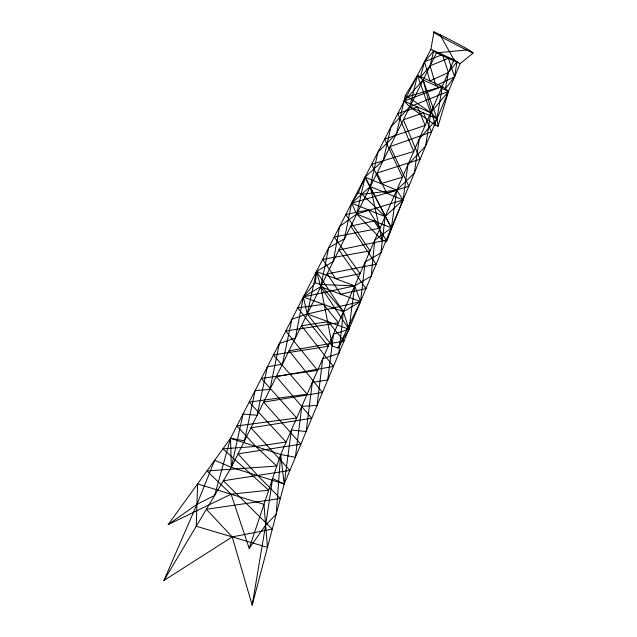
<?xml version="1.0" encoding="UTF-8"?>
<svg xmlns="http://www.w3.org/2000/svg" width="637" height="637" viewBox="0 0 637 637"><rect width="100%" height="100%" fill="white"/><g stroke="black" fill="none" stroke-linecap="round" stroke-linejoin="round"><path stroke-width="0.96" d="M168.208 524.562L196.937 504.329L214.613 495.443L230.538 438.296L430.915 49.304L433.98 31.85L439.904 34.581L453.982 59.798L280.67 454.492L276.195 514.29L265.645 525.095L249.194 548.393L231.072 494.224L206.953 470.934L276.8 466.037L255.779 446.449L236.892 425.962L296.691 418.007L261.345 378.482L317.6 370.392L285.758 331.097L338.518 322.752L323.477 304.351L297.734 307.838L328.19 346.281L273.472 354.944L307.161 394.168L249.178 402.106L286.132 442.062L255.779 446.449L222.926 448.83L268.703 490.203L231.072 494.224L168.208 524.562L230.538 438.296L244.497 440.804L255.118 390.577L269.929 389.414L279.372 343.494L295.409 337.936L303.363 296.922L315.403 282.693L316.485 271.442L333.207 261.56L339.664 226.446L356.72 214.064L403.07 199.93L407.903 164.736L425.62 146.048L430.731 112.749L417.466 75.413L405.243 95.654L396.517 133.651L377.916 152.187L370.32 186.577L382.041 239.974L386.412 241.694L403.07 199.93L396.747 190.145L365.057 177.15L358.249 192.748L351.664 203.155L344.49 238.764L328.628 247.865L320.753 286.738L332.347 346.034L337.936 348.041L348.957 329.257L354.705 285.878L371.204 276.092L374.755 240.229L391.381 227.871L396.747 190.145L414.265 173.184L419.257 138.882L437.054 118.713L442.277 86.465L417.466 75.413L409.782 106.841L390.991 126.803L383.331 160.285L365.057 177.15L356.72 214.064L382.041 239.974M252.18 605.15L265.645 525.095L272.612 478.546L284.198 484.001L252.18 605.15L232.202 536.903L206.364 509.282L280.368 498.484L257.969 475.735L238.039 453.847L300.863 444.172L263.654 402.098L322.489 392.488L289.039 350.804L343.988 341.121L328.214 321.693L301.436 325.762L333.39 366.45L276.283 376.578L311.708 418.254L250.93 427.809L289.883 470.409L223.364 480.768L272.262 529.156L232.202 536.903L163.892 580.53L196.937 504.329L214.669 460.256L231.358 467.351L284.198 484.001L460.105 63.652L473.108 53.078A301.333 6.131 24.7 0 0 439.904 34.581M442.277 86.465L404.2 101.164L430.731 112.749L448.52 91.338L423.064 80.007L404.2 101.164L409.782 106.841L435.19 125.027L438.049 126.269L448.52 91.338L442.277 86.465L407.736 96.744L405.243 95.654M249.194 548.393L280.67 454.492L295.385 457.27L301.803 406.374L317.067 405.45L322.68 358.822L338.836 353.439L343.375 311.7L316.485 271.442L307.241 314.033L332.347 346.034M386.412 241.694L391.381 227.871L365.057 177.15L391.381 227.871L356.72 214.064L351.664 203.155L370.32 186.577L403.07 199.93L385.138 216.58L380.878 252.961L365.208 261.974L360.526 301.604L337.936 348.041M163.892 580.53L231.358 467.351L436.48 52.911L466.372 49.981L473.108 53.078M448.52 91.338L409.782 106.841L437.054 118.713L438.049 126.269M362.023 194.269L396.747 190.145L351.664 203.155L385.138 216.58L362.023 194.269L358.249 192.748M320.204 284.492L354.705 285.878L360.526 301.604L343.375 311.7L303.363 296.922L307.241 314.033L348.957 329.257L343.375 311.7L320.204 284.492L315.403 282.693M407.736 96.744L430.731 112.749L437.054 118.713L423.064 80.007L417.466 75.413M423.064 80.007L435.19 125.027M466.372 49.981A260.708 4.698 25.2 0 1 433.98 31.85M197.574 483.913L196.244 526.258L267.46 547.342L263.965 504.345L197.574 483.913M312.345 382.367L306.158 431.512L291.42 430.023L284.198 484.001L280.67 454.492L230.538 438.296L231.358 467.351L243.039 414.018L257.141 415.252L267.365 366.793L282.414 364.197L291.913 319.153L307.241 314.033L360.526 301.604L320.753 286.738L303.363 296.922L354.705 285.878L316.485 271.442L320.753 286.738L348.957 329.257L333.493 334.202L327.729 379.978L312.345 382.367M457.008 61.693L454.579 76.838L445.351 88.869L448.4 72.514L457.008 61.693M433.662 51.079L430.086 65.818L420.229 77.682L424.505 61.749L433.662 51.079M454.579 76.838L435.835 85.692L430.086 65.818L448.329 58.301L454.579 76.838M448.4 72.514L429.911 80.955L424.505 61.749L442.492 54.567L448.4 72.514M431.512 131.963L390.115 146.582L408.819 186.203L386.77 193.29L377 173.081L420.102 159.226L403.356 119.828L423.478 112.805L431.512 131.963M425.166 125.425L384.637 139.145L402.473 177.118L380.974 183.679L371.65 164.346L413.739 151.455L397.791 113.601L417.514 106.976L425.166 125.425M365.972 288.577L340.747 294.214L327.115 273.878L376.141 264.291L350.74 226.135L374.134 220.999L386.245 240.133L338.964 249.935L365.972 288.577M360.064 273.687L335.699 278.703L322.68 259.41L370.073 250.89L345.795 214.542L368.481 209.899L380.058 228.15L334.258 236.948L360.064 273.687M453.982 59.798L430.915 49.304L436.48 52.911L460.105 63.652L453.982 59.798"/></g></svg>
